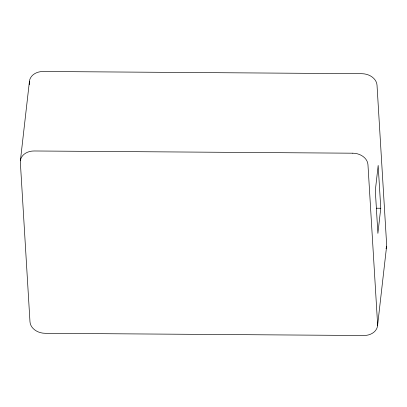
<?xml version="1.0" encoding="UTF-8"?>
<svg xmlns="http://www.w3.org/2000/svg" width="407" height="407" viewBox="0 0 407 407"><rect width="100%" height="100%" fill="white"/><g stroke="black" fill="none" stroke-linecap="round" stroke-linejoin="round"><path stroke-width="0.61" d="M20.386 160.79L29.441 81.298M380.764 208.252L377.894 233.399L375.31 190.557L378.174 165.41L380.764 208.252L376.414 208.221M377.559 325.702L386.614 246.21M29.523 84.681L29.406 82.784A14.54 11.35 6.5 0 1 43.208 71.49L361.843 73.703A14.54 11.35 6.5 0 1 377.019 85.195L386.65 244.724A14.54 11.35 6.5 0 1 386.457 247.186M386.335 247.67A14.54 11.35 6.5 0 1 386.009 248.616M352.783 153.195L34.152 150.982A14.54 11.35 6.5 0 0 20.35 162.276L29.981 321.805A14.54 11.35 6.5 0 0 45.157 333.297L363.792 335.51A14.54 11.35 6.5 0 0 377.594 324.216L367.959 164.693A14.54 11.35 6.5 0 0 352.783 153.195"/></g></svg>
